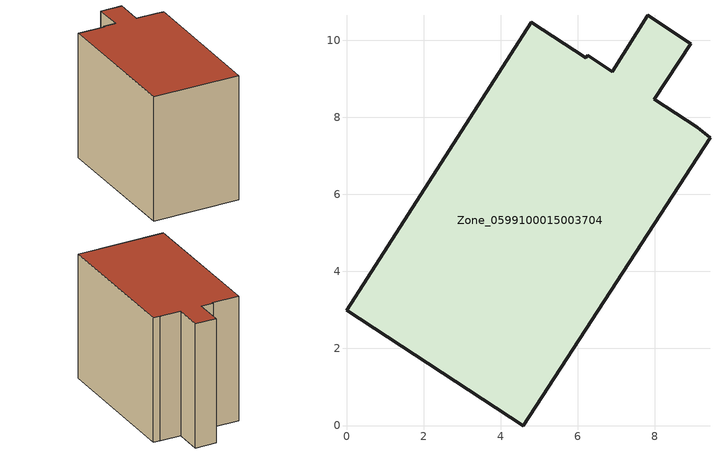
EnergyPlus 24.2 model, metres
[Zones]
Zone_0599100015003704
 floor ground (C_G): 4.58,0 0,2.99 4.79,10.47 6.21,9.54 6.25,9.61 6.89,9.18 7.82,10.64 8.93,9.91 7.99,8.47 9.1,7.75 9.43,7.47 z0.89
 wall outside (C_F): 8.93,9.91 7.82,10.64 6.89,9.18 6.25,9.61 6.21,9.54 4.79,10.47 0,2.99 4.58,0 9.43,7.47 9.1,7.75 7.99,8.47 8.93,9.91 z0.89:8.81
 roof outside (C_R): 9.1,7.75 7.99,8.47 8.93,9.91 7.82,10.64 6.89,9.18 6.25,9.61 6.21,9.54 4.79,10.47 0,2.99 4.58,0 9.43,7.47 z8.81
[BUILDING]
Pand.0599100015003704: North Axis=0; Terrain=City; Loads Convergence Tolerance Value=0.04; Temperature Convergence Tolerance Value=0.4; Solar Distribution=FullExterior; Maximum Number of Warmup Days=25; Minimum Number of Warmup Days=1
[Site:Location]
Rotterdam.The.Hague.AP_ZH_NLD Design_Conditions: Latitude=51.96; Longitude=4.45; Time Zone=1; Elevation=-4.5
[SITE:GROUNDTEMPERATURE:BUILDINGSURFACE]
18, 18, 18, 18, 18, 18, 18, 18, 18, 18, 18, 18
[MATERIAL] Thermal Absorptance=0.9; Solar Absorptance=0.7; Visible Absorptance=0.7
Name | Roughness | Thickness | Conductivity | Density | Specific Heat
G.TI.1965-1974 | MediumSmooth | 0.15 | 0.882353 | 540 | 1210
F.TI.1965-1974 | Rough | 0.3 | 0.697674 | 1920 | 840
R.TI.1965-1974 | MediumRough | 0.2 | 0.232558 | 1500 | 1000
[CONSTRUCTION]
C_G: G.TI.1965-1974
C_F: F.TI.1965-1974
C_R: R.TI.1965-1974
[ZONE]
Zone_0599100015003704: Type=1; Multiplier=1; Ceiling Height=Autocalculate; Volume=Autocalculate; Floor Area=autocalculate; Part of Total Floor Area=Yes
[ZONEINFILTRATION:DESIGNFLOWRATE]
Infil_Zone_0599100015003704: Zone or ZoneList or Space or SpaceList=Zone_0599100015003704; Schedule=AlwaysOn; Design Flow Rate Calculation Method=Flow/Area; Flow Rate per Floor Area=0.003; Constant Term Coefficient=1; Temperature Term Coefficient=0; Velocity Term Coefficient=0; Velocity Squared Term Coefficient=0
[HVACTEMPLATE:ZONE:IDEALLOADSAIRSYSTEM]
Zone_0599100015003704: Maximum Heating Supply Air Temperature=50; Minimum Cooling Supply Air Temperature=13; Maximum Heating Supply Air Humidity Ratio=0.0156; Minimum Cooling Supply Air Humidity Ratio=0.0077; Heating Limit=NoLimit; Cooling Limit=NoLimit; Dehumidification Control Type=ConstantSensibleHeatRatio; Cooling Sensible Heat Ratio=0.7; Dehumidification Setpoint=60; Humidification Control Type=None; Humidification Setpoint=30; Outdoor Air Method=None; Outdoor Air Flow Rate per Person=0.00944; Outdoor Air Flow Rate per Zone Floor Area=0; Outdoor Air Flow Rate per Zone=0; Demand Controlled Ventilation Type=None; Outdoor Air Economizer Type=NoEconomizer; Heat Recovery Type=None; Sensible Heat Recovery Effectiveness=0.7; Latent Heat Recovery Effectiveness=0.65
[ZONECONTROL:THERMOSTAT]
ThermostatControl_Zone_0599100015003704: Zone or ZoneList=Zone_0599100015003704; Control Type Schedule=DualSetpointControlType; Control 1=Thermostat_Zone_0599100015003704; Temperature Difference Between Cutout And Setpoint=0
[THERMOSTATSETPOINT:DUALSETPOINT]
Thermostat_Zone_0599100015003704: Heating Setpoint Temperature Schedule=HeatingSetpoint_Zone_0599100015003704; Cooling Setpoint Temperature Schedule=CoolingSetpoint_Zone_0599100015003704
[SCHEDULE:COMPACT]
HeatingSetpoint_Zone_0599100015003704: Through: 12/31, For: AllDays, Until: 24:00, 21
CoolingSetpoint_Zone_0599100015003704: Through: 12/31, For: AllDays, Until: 24:00, 24
DualSetpointControlType: Through: 12/31, For: AllDays, Until: 24:00, 4
AlwaysOn: Through: 12/31, For: AllDays, Until: 24:00, 1
